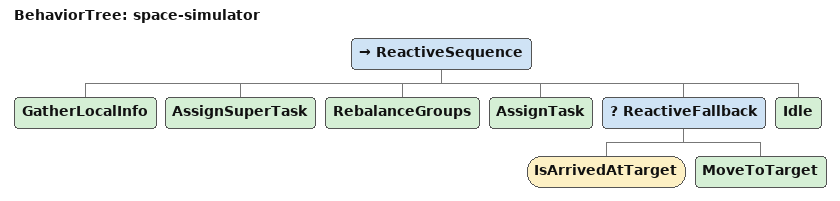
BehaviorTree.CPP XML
<root BTCPP_format="4">
  <BehaviorTree ID="space-simulator">
    <ReactiveSequence>
      <GatherLocalInfo/>
      <AssignSuperTask/>
      <RebalanceGroups/>
      <AssignTask/>
      <ReactiveFallback>
        <IsArrivedAtTarget/>
        <MoveToTarget/>
      </ReactiveFallback>
      <Idle/>
    </ReactiveSequence>
  </BehaviorTree>

</root>
